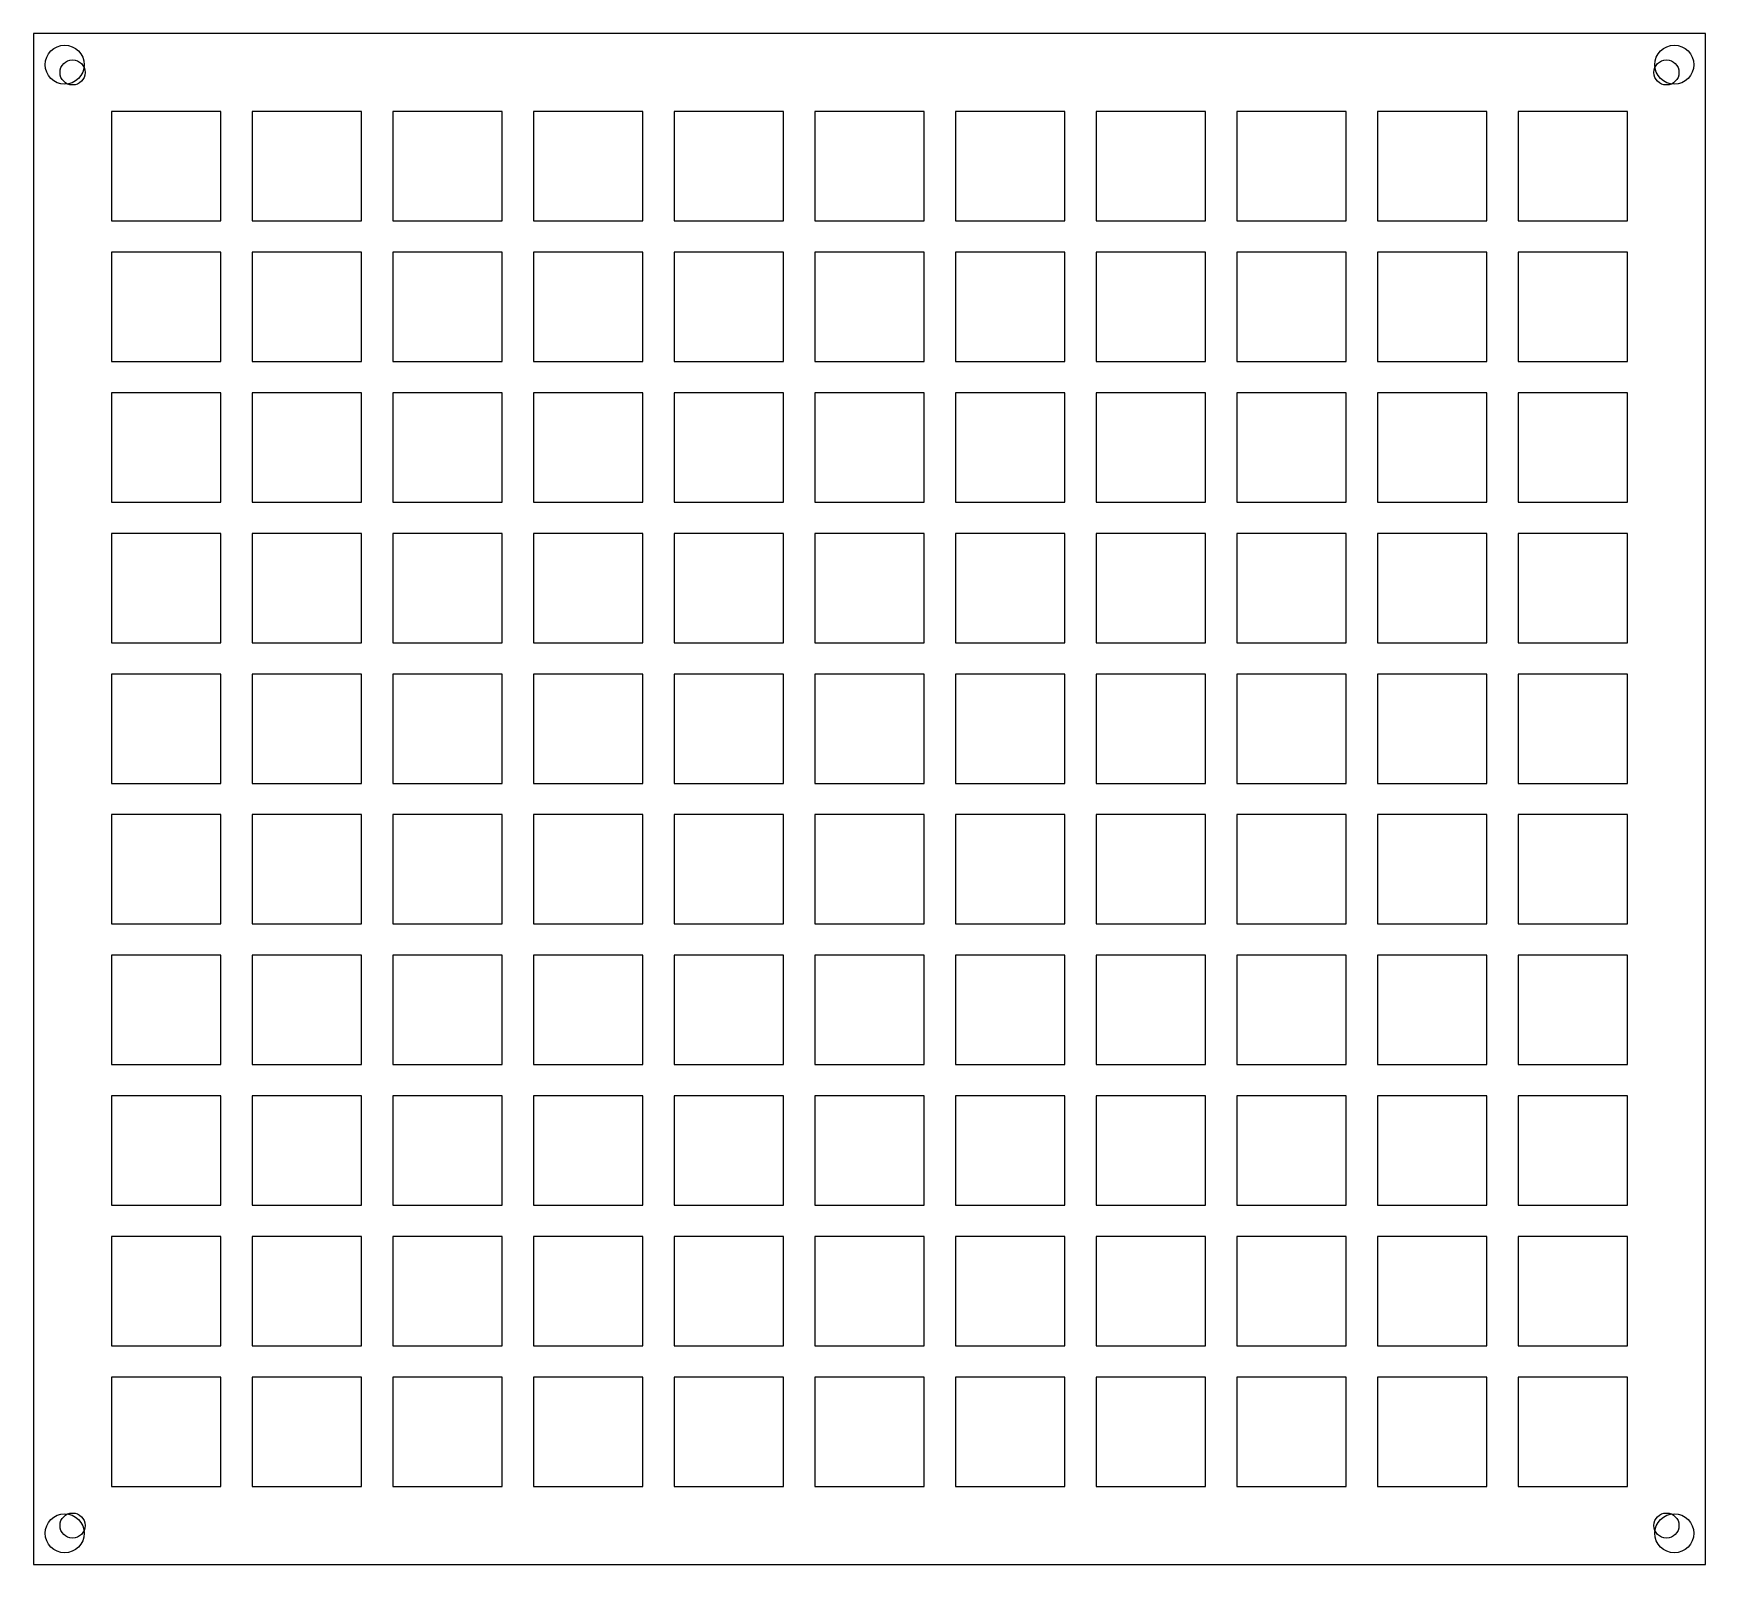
# Model space of a CAD drawing. Extents: x 0 to 214, y 0 to 196.
import ezdxf

# ---------------------------------------------------------------- set-up
doc = ezdxf.new("R2010")
doc.units = 0
doc.layers.add('CUT', color=1, linetype='CONTINUOUS')

msp = doc.modelspace()

# ---------------------------------------------------------------- linework, layer by layer
at = {"layer": 'CUT'}
for p, q in [((214, 196), (0, 196)), ((0, 196), (0, 0)), ((214, 0), (214, 196)), ((24, 186), (10, 186)), ((10, 186), (10, 172)), ((24, 172), (24, 186)), ((42, 186), (28, 186)), ((28, 186), (28, 172)), ((42, 172), (42, 186)), ((60, 186), (46, 186)), ((46, 186), (46, 172)), ((60, 172), (60, 186)), ((78, 186), (64, 186)), ((64, 186), (64, 172)), ((78, 172), (78, 186)), ((96, 186), (82, 186)), ((82, 186), (82, 172)), ((96, 172), (96, 186)), ((114, 186), (100, 186)), ((100, 186), (100, 172)), ((114, 172), (114, 186)), ((132, 186), (118, 186)), ((118, 186), (118, 172)), ((132, 172), (132, 186)), ((150, 186), (136, 186)), ((136, 186), (136, 172)), ((150, 172), (150, 186)), ((168, 186), (154, 186)), ((154, 186), (154, 172)), ((168, 172), (168, 186)), ((186, 186), (172, 186)), ((172, 186), (172, 172)), ((186, 172), (186, 186)), ((204, 186), (190, 186)), ((190, 186), (190, 172)), ((204, 172), (204, 186)), ((10, 172), (24, 172)), ((28, 172), (42, 172)), ((46, 172), (60, 172)), ((64, 172), (78, 172)), ((82, 172), (96, 172)), ((100, 172), (114, 172)), ((118, 172), (132, 172)), ((136, 172), (150, 172)), ((154, 172), (168, 172)), ((172, 172), (186, 172)), ((190, 172), (204, 172)), ((24, 168), (10, 168)), ((10, 168), (10, 154)), ((24, 154), (24, 168)), ((42, 168), (28, 168)), ((28, 168), (28, 154)), ((42, 154), (42, 168)), ((60, 168), (46, 168)), ((46, 168), (46, 154)), ((60, 154), (60, 168)), ((78, 168), (64, 168)), ((64, 168), (64, 154)), ((78, 154), (78, 168)), ((96, 168), (82, 168)), ((82, 168), (82, 154)), ((96, 154), (96, 168)), ((114, 168), (100, 168)), ((100, 168), (100, 154)), ((114, 154), (114, 168)), ((132, 168), (118, 168)), ((118, 168), (118, 154)), ((132, 154), (132, 168)), ((150, 168), (136, 168)), ((136, 168), (136, 154)), ((150, 154), (150, 168)), ((168, 168), (154, 168)), ((154, 168), (154, 154)), ((168, 154), (168, 168)), ((186, 168), (172, 168)), ((172, 168), (172, 154)), ((186, 154), (186, 168)), ((204, 168), (190, 168)), ((190, 168), (190, 154)), ((204, 154), (204, 168)), ((10, 154), (24, 154)), ((28, 154), (42, 154)), ((46, 154), (60, 154)), ((64, 154), (78, 154)), ((82, 154), (96, 154)), ((100, 154), (114, 154)), ((118, 154), (132, 154)), ((136, 154), (150, 154)), ((154, 154), (168, 154)), ((172, 154), (186, 154)), ((190, 154), (204, 154)), ((24, 150), (10, 150)), ((10, 150), (10, 136)), ((24, 136), (24, 150)), ((42, 150), (28, 150)), ((28, 150), (28, 136)), ((42, 136), (42, 150)), ((60, 150), (46, 150)), ((46, 150), (46, 136)), ((60, 136), (60, 150)), ((78, 150), (64, 150)), ((64, 150), (64, 136)), ((78, 136), (78, 150)), ((96, 150), (82, 150)), ((82, 150), (82, 136)), ((96, 136), (96, 150)), ((114, 150), (100, 150)), ((100, 150), (100, 136)), ((114, 136), (114, 150)), ((132, 150), (118, 150)), ((118, 150), (118, 136)), ((132, 136), (132, 150)), ((150, 150), (136, 150)), ((136, 150), (136, 136)), ((150, 136), (150, 150)), ((168, 150), (154, 150)), ((154, 150), (154, 136)), ((168, 136), (168, 150)), ((186, 150), (172, 150)), ((172, 150), (172, 136)), ((186, 136), (186, 150)), ((204, 150), (190, 150)), ((190, 150), (190, 136)), ((204, 136), (204, 150)), ((10, 136), (24, 136)), ((28, 136), (42, 136)), ((46, 136), (60, 136)), ((64, 136), (78, 136)), ((82, 136), (96, 136)), ((100, 136), (114, 136)), ((118, 136), (132, 136)), ((136, 136), (150, 136)), ((154, 136), (168, 136)), ((172, 136), (186, 136)), ((190, 136), (204, 136)), ((24, 132), (10, 132)), ((10, 132), (10, 118)), ((24, 118), (24, 132)), ((42, 132), (28, 132)), ((28, 132), (28, 118)), ((42, 118), (42, 132)), ((60, 132), (46, 132)), ((46, 132), (46, 118)), ((60, 118), (60, 132)), ((78, 132), (64, 132)), ((64, 132), (64, 118)), ((78, 118), (78, 132)), ((96, 132), (82, 132)), ((82, 132), (82, 118)), ((96, 118), (96, 132)), ((114, 132), (100, 132)), ((100, 132), (100, 118)), ((114, 118), (114, 132)), ((132, 132), (118, 132)), ((118, 132), (118, 118)), ((132, 118), (132, 132)), ((150, 132), (136, 132)), ((136, 132), (136, 118)), ((150, 118), (150, 132)), ((168, 132), (154, 132)), ((154, 132), (154, 118)), ((168, 118), (168, 132)), ((186, 132), (172, 132)), ((172, 132), (172, 118)), ((186, 118), (186, 132)), ((204, 132), (190, 132)), ((190, 132), (190, 118)), ((204, 118), (204, 132)), ((10, 118), (24, 118)), ((28, 118), (42, 118)), ((46, 118), (60, 118)), ((64, 118), (78, 118)), ((82, 118), (96, 118)), ((100, 118), (114, 118)), ((118, 118), (132, 118)), ((136, 118), (150, 118)), ((154, 118), (168, 118)), ((172, 118), (186, 118)), ((190, 118), (204, 118)), ((24, 114), (10, 114)), ((10, 114), (10, 100)), ((24, 100), (24, 114)), ((42, 114), (28, 114)), ((28, 114), (28, 100)), ((42, 100), (42, 114)), ((60, 114), (46, 114)), ((46, 114), (46, 100)), ((60, 100), (60, 114)), ((78, 114), (64, 114)), ((64, 114), (64, 100)), ((78, 100), (78, 114)), ((96, 114), (82, 114)), ((82, 114), (82, 100)), ((96, 100), (96, 114)), ((114, 114), (100, 114)), ((100, 114), (100, 100)), ((114, 100), (114, 114)), ((132, 114), (118, 114)), ((118, 114), (118, 100)), ((132, 100), (132, 114)), ((150, 114), (136, 114)), ((136, 114), (136, 100)), ((150, 100), (150, 114)), ((168, 114), (154, 114)), ((154, 114), (154, 100)), ((168, 100), (168, 114)), ((186, 114), (172, 114)), ((172, 114), (172, 100)), ((186, 100), (186, 114)), ((204, 114), (190, 114)), ((190, 114), (190, 100)), ((204, 100), (204, 114)), ((10, 100), (24, 100)), ((28, 100), (42, 100)), ((46, 100), (60, 100)), ((64, 100), (78, 100)), ((82, 100), (96, 100)), ((100, 100), (114, 100)), ((118, 100), (132, 100)), ((136, 100), (150, 100)), ((154, 100), (168, 100)), ((172, 100), (186, 100)), ((190, 100), (204, 100)), ((24, 96), (10, 96)), ((10, 96), (10, 82)), ((24, 82), (24, 96)), ((42, 96), (28, 96)), ((28, 96), (28, 82)), ((42, 82), (42, 96)), ((60, 96), (46, 96)), ((46, 96), (46, 82)), ((60, 82), (60, 96)), ((78, 96), (64, 96)), ((64, 96), (64, 82)), ((78, 82), (78, 96)), ((96, 96), (82, 96)), ((82, 96), (82, 82)), ((96, 82), (96, 96)), ((114, 96), (100, 96)), ((100, 96), (100, 82)), ((114, 82), (114, 96)), ((132, 96), (118, 96)), ((118, 96), (118, 82)), ((132, 82), (132, 96)), ((150, 96), (136, 96)), ((136, 96), (136, 82)), ((150, 82), (150, 96)), ((168, 96), (154, 96)), ((154, 96), (154, 82)), ((168, 82), (168, 96)), ((186, 96), (172, 96)), ((172, 96), (172, 82)), ((186, 82), (186, 96)), ((204, 96), (190, 96)), ((190, 96), (190, 82)), ((204, 82), (204, 96)), ((10, 82), (24, 82)), ((28, 82), (42, 82)), ((46, 82), (60, 82)), ((64, 82), (78, 82)), ((82, 82), (96, 82)), ((100, 82), (114, 82)), ((118, 82), (132, 82)), ((136, 82), (150, 82)), ((154, 82), (168, 82)), ((172, 82), (186, 82)), ((190, 82), (204, 82)), ((24, 78), (10, 78)), ((10, 78), (10, 64)), ((24, 64), (24, 78)), ((42, 78), (28, 78)), ((28, 78), (28, 64)), ((42, 64), (42, 78)), ((60, 78), (46, 78)), ((46, 78), (46, 64)), ((60, 64), (60, 78)), ((78, 78), (64, 78)), ((64, 78), (64, 64)), ((78, 64), (78, 78)), ((96, 78), (82, 78)), ((82, 78), (82, 64)), ((96, 64), (96, 78)), ((114, 78), (100, 78)), ((100, 78), (100, 64)), ((114, 64), (114, 78)), ((132, 78), (118, 78)), ((118, 78), (118, 64)), ((132, 64), (132, 78)), ((150, 78), (136, 78)), ((136, 78), (136, 64)), ((150, 64), (150, 78)), ((168, 78), (154, 78)), ((154, 78), (154, 64)), ((168, 64), (168, 78)), ((186, 78), (172, 78)), ((172, 78), (172, 64)), ((186, 64), (186, 78)), ((204, 78), (190, 78)), ((190, 78), (190, 64)), ((204, 64), (204, 78)), ((10, 64), (24, 64)), ((28, 64), (42, 64)), ((46, 64), (60, 64)), ((64, 64), (78, 64)), ((82, 64), (96, 64)), ((100, 64), (114, 64)), ((118, 64), (132, 64)), ((136, 64), (150, 64)), ((154, 64), (168, 64)), ((172, 64), (186, 64)), ((190, 64), (204, 64)), ((24, 60), (10, 60)), ((10, 60), (10, 46)), ((24, 46), (24, 60)), ((42, 60), (28, 60)), ((28, 60), (28, 46)), ((42, 46), (42, 60)), ((60, 60), (46, 60)), ((46, 60), (46, 46)), ((60, 46), (60, 60)), ((78, 60), (64, 60)), ((64, 60), (64, 46)), ((78, 46), (78, 60)), ((96, 60), (82, 60)), ((82, 60), (82, 46)), ((96, 46), (96, 60)), ((114, 60), (100, 60)), ((100, 60), (100, 46)), ((114, 46), (114, 60)), ((132, 60), (118, 60)), ((118, 60), (118, 46)), ((132, 46), (132, 60)), ((150, 60), (136, 60)), ((136, 60), (136, 46)), ((150, 46), (150, 60)), ((168, 60), (154, 60)), ((154, 60), (154, 46)), ((168, 46), (168, 60)), ((186, 60), (172, 60)), ((172, 60), (172, 46)), ((186, 46), (186, 60)), ((204, 60), (190, 60)), ((190, 60), (190, 46)), ((204, 46), (204, 60)), ((10, 46), (24, 46)), ((28, 46), (42, 46)), ((46, 46), (60, 46)), ((64, 46), (78, 46)), ((82, 46), (96, 46)), ((100, 46), (114, 46)), ((118, 46), (132, 46)), ((136, 46), (150, 46)), ((154, 46), (168, 46)), ((172, 46), (186, 46)), ((190, 46), (204, 46)), ((24, 42), (10, 42)), ((10, 42), (10, 28)), ((24, 28), (24, 42)), ((42, 42), (28, 42)), ((28, 42), (28, 28)), ((42, 28), (42, 42)), ((60, 42), (46, 42)), ((46, 42), (46, 28)), ((60, 28), (60, 42)), ((78, 42), (64, 42)), ((64, 42), (64, 28)), ((78, 28), (78, 42)), ((96, 42), (82, 42)), ((82, 42), (82, 28)), ((96, 28), (96, 42)), ((114, 42), (100, 42)), ((100, 42), (100, 28)), ((114, 28), (114, 42)), ((132, 42), (118, 42)), ((118, 42), (118, 28)), ((132, 28), (132, 42)), ((150, 42), (136, 42)), ((136, 42), (136, 28)), ((150, 28), (150, 42)), ((168, 42), (154, 42)), ((154, 42), (154, 28)), ((168, 28), (168, 42)), ((186, 42), (172, 42)), ((172, 42), (172, 28)), ((186, 28), (186, 42)), ((204, 42), (190, 42)), ((190, 42), (190, 28)), ((204, 28), (204, 42)), ((10, 28), (24, 28)), ((28, 28), (42, 28)), ((46, 28), (60, 28)), ((64, 28), (78, 28)), ((82, 28), (96, 28)), ((100, 28), (114, 28)), ((118, 28), (132, 28)), ((136, 28), (150, 28)), ((154, 28), (168, 28)), ((172, 28), (186, 28)), ((190, 28), (204, 28)), ((24, 24), (10, 24)), ((10, 24), (10, 10)), ((24, 10), (24, 24)), ((42, 24), (28, 24)), ((28, 24), (28, 10)), ((42, 10), (42, 24)), ((60, 24), (46, 24)), ((46, 24), (46, 10)), ((60, 10), (60, 24)), ((78, 24), (64, 24)), ((64, 24), (64, 10)), ((78, 10), (78, 24)), ((96, 24), (82, 24)), ((82, 24), (82, 10)), ((96, 10), (96, 24)), ((114, 24), (100, 24)), ((100, 24), (100, 10)), ((114, 10), (114, 24)), ((132, 24), (118, 24)), ((118, 24), (118, 10)), ((132, 10), (132, 24)), ((150, 24), (136, 24)), ((136, 24), (136, 10)), ((150, 10), (150, 24)), ((168, 24), (154, 24)), ((154, 24), (154, 10)), ((168, 10), (168, 24)), ((186, 24), (172, 24)), ((172, 24), (172, 10)), ((186, 10), (186, 24)), ((204, 24), (190, 24)), ((190, 24), (190, 10)), ((204, 10), (204, 24)), ((10, 10), (24, 10)), ((28, 10), (42, 10)), ((46, 10), (60, 10)), ((64, 10), (78, 10)), ((82, 10), (96, 10)), ((100, 10), (114, 10)), ((118, 10), (132, 10)), ((136, 10), (150, 10)), ((154, 10), (168, 10)), ((172, 10), (186, 10)), ((190, 10), (204, 10)), ((0, 0), (214, 0))]:
    msp.add_line(p, q, dxfattribs=at)
for centre, radius in [((4, 192), 2.5), ((210, 192), 2.5), ((5, 191), 1.6), ((209, 191), 1.6), ((4, 4), 2.5), ((5, 5), 1.6), ((209, 5), 1.6), ((210, 4), 2.5)]:
    msp.add_circle(centre, radius, dxfattribs=at)

doc.saveas('drawing.dxf')
